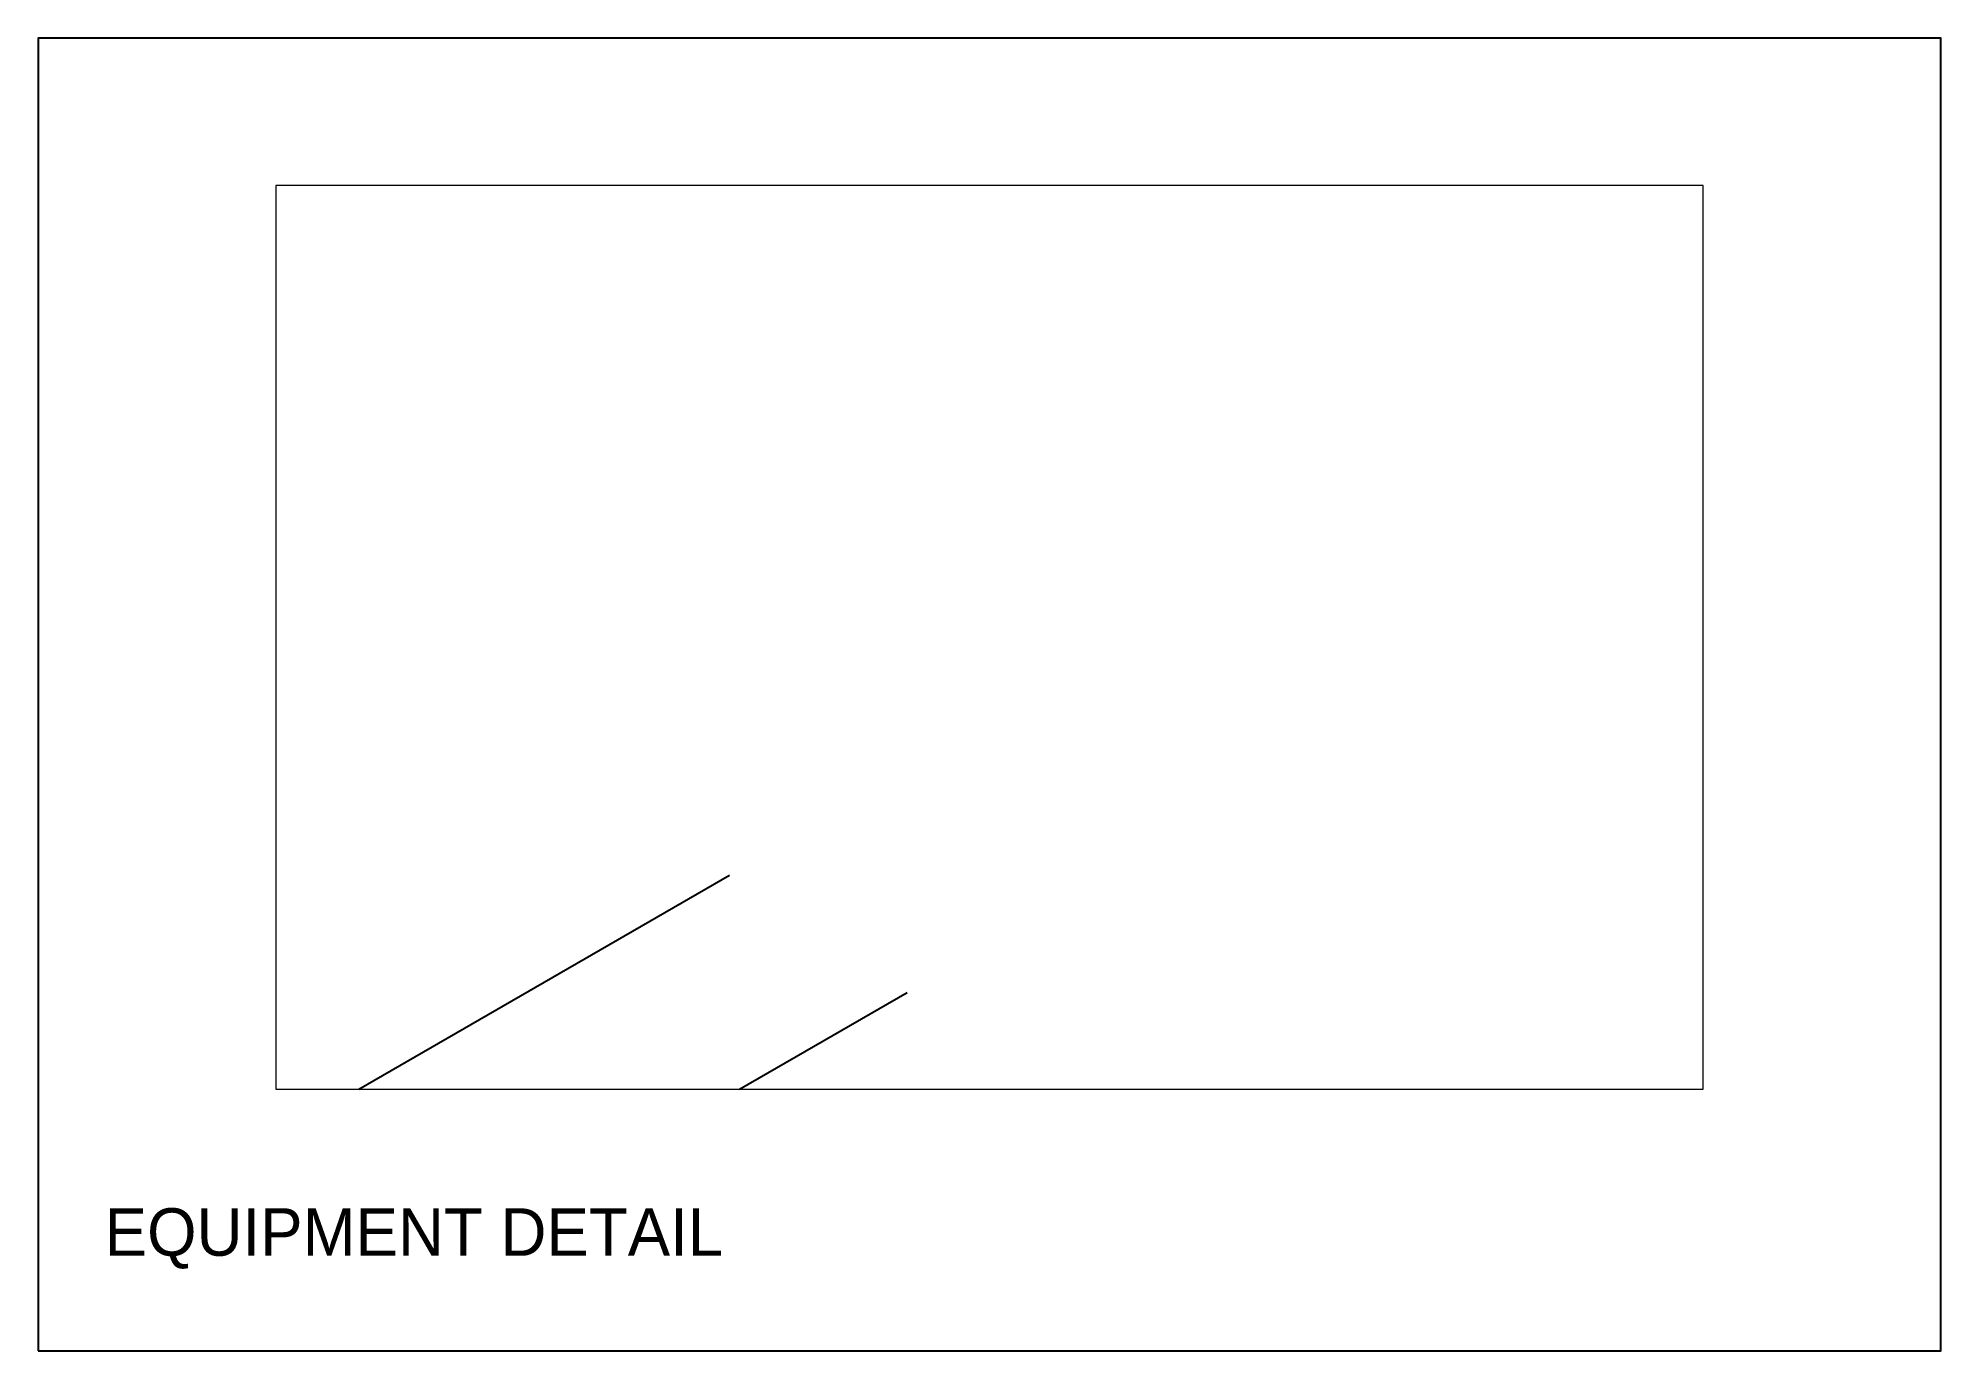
# Paper-space layout 'Equipment detail' of a CAD drawing. Header units: metres. Extents: x 5 to 205, y 5 to 143.
# The model-space entities are those that its viewports show. They can reach past a viewport. Long polylines and large blocks are cut down to what shows.
import ezdxf

# ---------------------------------------------------------------- set-up
doc = ezdxf.new("R2010")
doc.units = ezdxf.units.M
for name, color, linetype in [('HIDDEN_IN_DETAIL', 1, 'Continuous'), ('PIPE', 3, 'Continuous'), ('SHEET', 7, 'Continuous')]:
    doc.layers.add(name, color=color, linetype=linetype)

msp = doc.modelspace()

# ---------------------------------------------------------------- linework, layer by layer
at = {"layer": 'HIDDEN_IN_DETAIL'}
msp.add_line((-30, 20), (30, 20), dxfattribs=at)
at = {"layer": 'PIPE'}
msp.add_line((-40, 0), (40, 0), dxfattribs=at)
msp.add_circle((0, -20), 8, dxfattribs=at)

# ---------------------------------------------------------------- texts
msp.add_text('P-101', height=5, dxfattribs=at).set_placement((-10, -36))

psp = doc.layouts.new('Equipment detail')

# ---------------------------------------------------------------- linework, layer by layer
at = {"layer": 'SHEET'}
psp.add_lwpolyline([(5, 5), (205, 5), (205, 143), (5, 143)], close=True, dxfattribs=at)

# ---------------------------------------------------------------- texts
psp.add_text('EQUIPMENT DETAIL', height=5, dxfattribs=at).set_placement((12, 15))

# ---------------------------------------------------------------- viewports
at = {"layer": 'VIEWPORTS', "view_target_point": (50, 20), "view_twist_angle": 30}
psp.add_viewport(center=(105, 80), size=(150, 95), view_center_point=(10, 15), view_height=95, dxfattribs=at)

doc.saveas('drawing.dxf')
